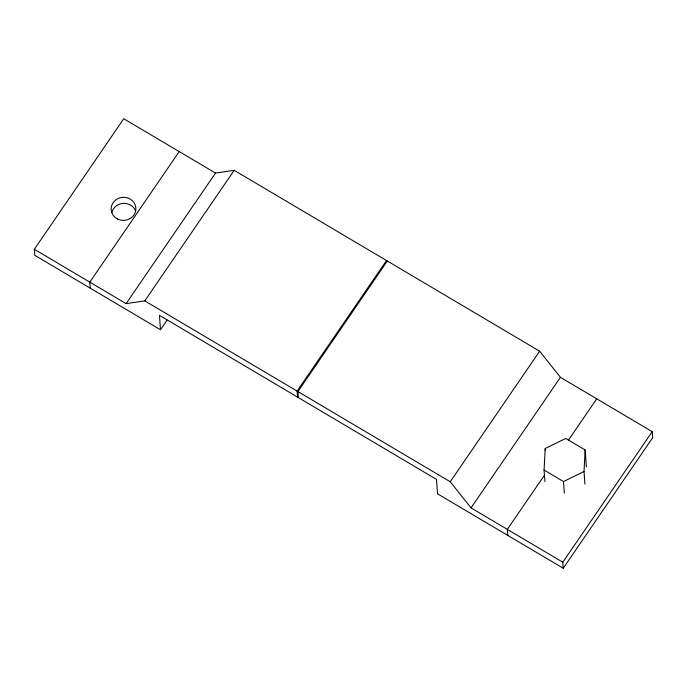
<?xml version="1.0" encoding="UTF-8"?>
<svg xmlns="http://www.w3.org/2000/svg" width="687" height="687" viewBox="0 0 687 687"><rect width="100%" height="100%" fill="white"/><g stroke="black" fill="none" stroke-linecap="round" stroke-linejoin="round"><path stroke-width="1.03" d="M544.928 481.647L544.078 470.063L545.195 448.508L565.727 438.452L585.135 449.942L586.372 466.791M584.946 484.129L584.019 471.497L585.135 449.942M34.35 249.287L123.754 118.739L215.52 173.072L234.198 170.333L539.647 351.212L560.437 377.326L652.203 431.668L652.65 437.713L563.246 568.261L437.542 493.824L436.477 479.389L159.444 315.342L160.5 329.769L34.797 255.332L34.35 249.287L126.116 303.628L144.785 300.88L450.243 481.767L471.033 507.882L562.799 562.224L563.246 568.261M179.213 151.578L89.808 282.134L90.255 288.171M126.116 303.628L215.52 173.072M144.785 300.88L234.198 170.333M160.5 329.769L167.147 320.065M386.523 260.536L297.119 391.092L297.565 397.129M387.322 261.008L297.909 391.556L298.356 397.601M450.243 481.767L539.647 351.212M471.033 507.882L560.437 377.326M544.8 474.691L507.341 529.385L507.787 535.422M568.355 440.29L596.745 398.829M562.799 562.224L652.203 431.668M544.078 470.063L563.486 481.561L584.019 471.497M563.486 481.561L564.336 493.137M545.195 448.508L545.349 450.612M111.818 212.772A12.375 11.55 -4.2 0 1 123.205 203.369A12.375 11.55 -4.2 0 1 135.708 211.184M117.4 218.955A12.375 11.55 -4.2 0 0 135.88 208.659A12.375 11.55 -4.2 0 0 117.254 198.947A12.375 11.55 -4.2 0 0 117.4 218.955"/></g></svg>
